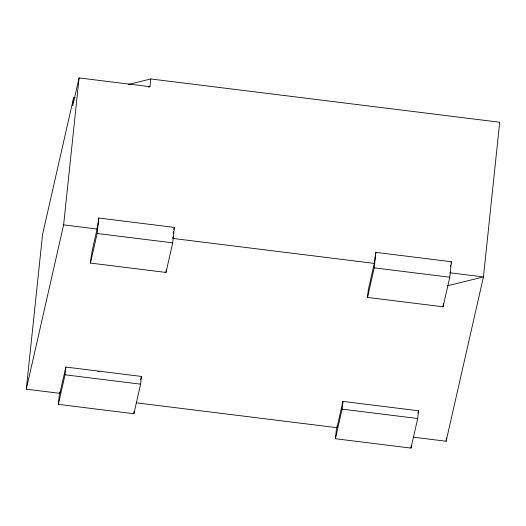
<?xml version="1.0" encoding="UTF-8"?>
<svg xmlns="http://www.w3.org/2000/svg" width="526" height="526" viewBox="0 0 526 526"><rect width="100%" height="100%" fill="white"/><g stroke="black" fill="none" stroke-linecap="round" stroke-linejoin="round"><path stroke-width="0.79" d="M59.523 392.961L58.327 404.363L133.893 413.732L140.613 384.158L141.422 376.425L65.855 367.056L59.885 393.343L26.3 389.174L42.56 234.471L73.581 97.908L75.172 97.52M73.581 97.908L72.772 105.647L79.071 77.907L149.943 86.698L150.758 78.959L499.7 122.229L483.44 276.939L446.114 441.235L413.331 437.172M26.3 389.174L63.626 224.878L79.071 77.907M59.885 393.343L60.049 391.798M58.327 404.363L65.046 374.788L65.855 367.056M90.426 263.066C91.774 247.818 97.086 233.222 98.77 218.02L174.336 227.396L172.712 242.861L165.992 272.435L90.426 263.066L97.146 233.491L98.77 218.02M133.893 413.732L134.15 411.293M165.992 272.435L166.236 270.114M172.942 236.864L172.778 238.416L374.288 263.401L375.847 252.381L451.413 261.751L449.789 277.222L443.07 306.796L367.503 297.427L368.318 289.688L374.288 263.401M173.343 232.998L173.508 231.453M136.267 402.811L336.962 427.697L342.932 401.41L418.505 410.78L417.69 418.518L410.97 448.093L335.404 438.723L336.601 427.322M336.962 427.697L337.205 425.376M335.404 438.723L342.124 409.149L342.932 401.41M367.503 297.427L374.223 267.852L375.847 252.381M410.97 448.093L411.227 445.647M443.07 306.796L443.392 303.699M450.506 266.583L450.67 265.038M446.114 441.235L446.456 437.98M173.889 229.362L174.336 227.396M140.698 379.608L141.422 376.425M451.117 263.066L451.413 261.751M417.96 413.173L418.505 410.78M128.482 84.43L150.758 78.959M148.352 87.086L149.943 86.698M97.849 371.606L99.44 371.218M447.665 285.723L483.44 276.939L449.855 272.77M63.626 224.878L97.211 229.047M97.146 233.491L172.712 242.861M374.223 267.852L449.789 277.222M65.046 374.788L140.613 384.158M342.124 409.149L417.69 418.518"/></g></svg>
